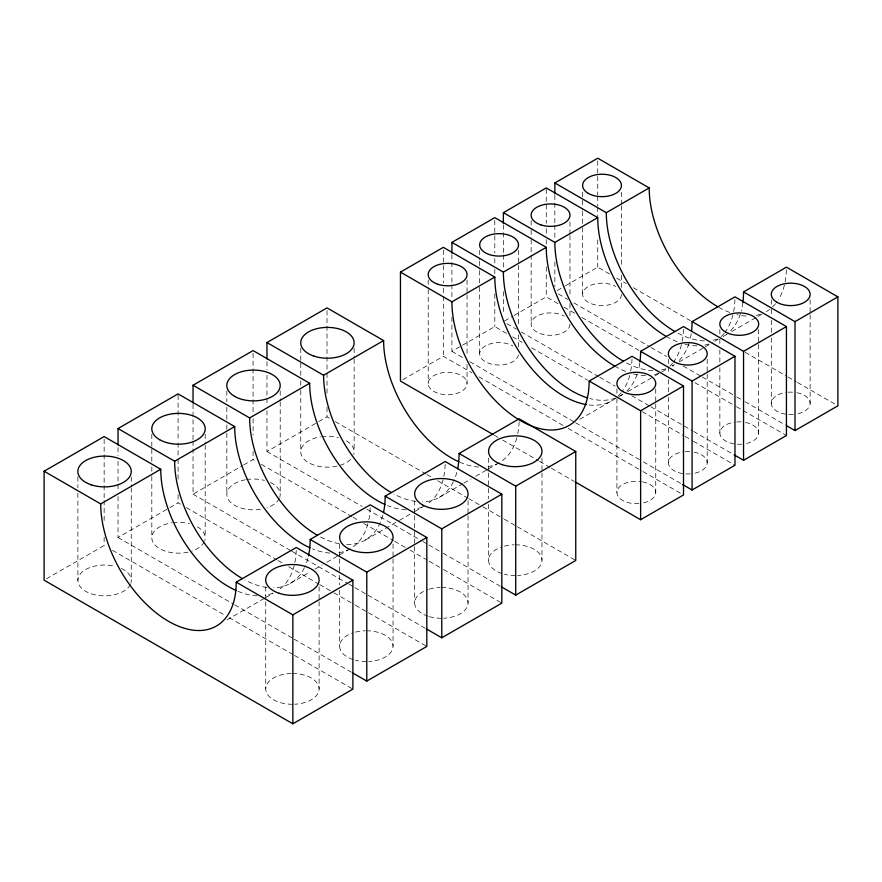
<?xml version="1.0" encoding="UTF-8"?>
<svg xmlns="http://www.w3.org/2000/svg" width="882" height="882" viewBox="0 0 882 882"><rect width="100%" height="100%" fill="white"/><g stroke="black" fill="none" stroke-linecap="round" stroke-linejoin="round"><path stroke-width="0.66" stroke-dasharray="4.41 3.31" d="M46.459 578.824L104.142 545.517L106.524 546.895M118.034 496.643L118.034 537.491L168.66 508.264M169.84 507.591L178.076 502.828L180.457 504.206M193.037 441.077L193.037 494.196L242.484 465.641M243.664 464.968L253.079 459.522L256.651 461.584M266.97 410.648L266.97 451.507L317.597 422.28M318.777 421.596L327.013 416.844L330.585 418.906M402.831 379.679L443.337 356.295L471.87 372.766M451.915 317.3L451.915 351.345L494.802 326.583L506.698 333.44M504.57 320.938L512.916 316.131M514.107 315.436L546.267 296.87L558.163 303.728M557.226 290.542L564.381 286.418M565.571 285.724L597.731 267.158L609.627 274.015M226.983 619.914L264.655 598.161M265.835 597.478L272.902 593.399M290.321 583.344L310.332 571.79M315.039 569.066L322.106 564.987M326.814 562.275L338.589 555.473M339.768 554.8L348.004 550.037M365.324 540.038L398.289 521.008M399.469 520.325L413.592 512.166M414.772 511.494L424.187 506.059M439.258 497.36L462.807 483.755M463.987 483.082L471.043 479.003M475.762 476.28L487.526 469.489M488.705 468.805L496.952 464.053M579.783 419.292L611.943 400.715M620.52 395.764L622.901 394.386M627.664 391.641L653.882 376.504M655.072 375.82L661.026 372.38M674.366 364.674L671.985 366.052A97.042 56.029 60 0 0 674.223 364.63M679.129 361.929L704.156 347.486M705.346 346.791L712.491 342.668M727.022 334.278L723.449 336.34A97.042 56.029 60 0 0 726.779 334.135M731.784 331.522L756.811 317.079M758.002 316.395L763.955 312.956M616.761 278.139L626.264 283.629M633.397 287.752L690.474 320.695M745.158 352.271L786.777 376.294M787.968 376.989L796.292 381.785M797.471 382.479L837.9 405.819M558.416 293.971L567.92 299.472M573.873 302.901L649.957 346.835M651.148 347.519L666.605 356.438M683.252 366.052L701.091 376.349M702.27 377.033L735.566 396.25M736.757 396.944L743.89 401.056M745.081 401.74L785.498 425.08M564.105 307.168L575.99 314.025M581.933 317.465L639.009 350.408M694.884 382.667L735.312 406.007M736.503 406.701L786.435 435.532M506.952 323.683L516.455 329.184M521.218 331.93L598.492 376.548M599.683 377.231L615.14 386.151M631.788 395.764L649.626 406.062M650.806 406.745L692.425 430.769M693.616 431.463L732.843 454.109M512.64 336.88L522.155 342.37M531.659 347.861L587.544 380.12M642.228 411.696L683.848 435.719M685.038 436.414L692.172 440.526M693.362 441.221L734.971 465.244M451.915 351.345L463.811 358.202M469.753 361.642L574.38 422.048M575.571 422.732L642.151 461.176M643.342 461.859L681.389 483.821M479.003 376.89L563.422 425.62M568.184 428.365L641.898 470.933M643.077 471.616L683.506 494.956M494.383 435.278L497.944 437.34M502.707 440.085L538.373 460.68M539.563 461.363L550.258 467.548M551.448 468.232L574.039 481.274M335.347 421.651L425.797 473.877M426.987 474.56L431.75 477.305M437.704 480.745L467.46 497.922M468.651 498.606L481.737 506.169M482.928 506.852L503.159 518.539M504.35 519.222L516.257 526.091M517.447 526.786L575.759 560.456M266.97 451.507L362.182 506.477M366.945 509.223L421.695 540.831M422.886 541.526L427.649 544.271M428.839 544.955L441.926 552.518M443.117 553.201L500.248 586.188M261.414 464.34L351.863 516.554M353.054 517.249L359.007 520.678M363.77 523.434L393.526 540.611M394.706 541.294L405.422 547.479M410.185 550.225L428.035 560.533M429.225 561.228L442.323 568.78M443.514 569.463L501.825 603.134M193.037 494.196L290.63 550.533M291.821 551.228L347.762 583.52M348.952 584.204L353.715 586.96M354.906 587.644L366.802 594.512M367.992 595.196L425.124 628.182M186.411 507.646L276.86 559.861M278.05 560.555L282.813 563.3M288.756 566.74L318.512 583.917M319.703 584.601L332.801 592.164M333.991 592.847L354.222 604.523M355.413 605.217L367.309 612.086M368.5 612.769L426.822 646.44M118.034 537.491L233.476 604.148M234.667 604.832L292.989 638.502M294.18 639.196L351.312 672.172M112.477 550.324L224.348 614.919M229.111 617.665L293.375 654.775M294.566 655.458L352.888 689.129M810.128 299.836L810.128 313.452M810.128 314.819L810.128 403.339M771.32 299.836L771.32 308.005M771.32 309.373L771.32 314.819M771.32 320.265L771.32 332.525M771.32 337.971L771.32 403.339M758.663 329.548L758.663 343.164M758.663 344.531L758.663 433.051M719.855 329.548L719.855 337.718M719.855 339.085L719.855 344.531M719.855 349.978L719.855 362.237M719.855 367.684L719.855 433.051M707.199 359.261L707.199 372.877M707.199 374.244L707.199 462.763M668.391 359.261L668.391 374.244M668.391 379.69L668.391 391.95M668.391 397.396L668.391 462.763M655.745 388.973L655.745 402.6M655.745 403.956L655.745 492.476M621.435 192.254L621.435 204.514M621.435 205.87L621.435 265.791M621.435 275.327L621.435 287.587M616.926 388.973L616.926 397.143M616.926 398.51L616.926 492.476M597.731 160.932L597.731 194.977M597.731 196.344L597.731 205.87M597.731 207.237L597.731 216.763M597.731 239.915L597.731 267.158M582.616 192.254L582.616 199.067M582.616 200.423L582.616 209.96M582.616 211.316L582.616 226.299M582.616 227.666L582.616 294.39M569.97 221.966L569.97 234.226M569.97 235.582L569.97 294.147M569.97 303.673L569.97 315.932M554.844 195.22L554.844 223.819M554.844 225.186L554.844 238.802M554.844 261.954L554.844 286.474M546.267 189.277L546.267 223.333M546.267 228.78L546.267 234.226M546.267 239.672L546.267 246.475M546.267 266.904L546.267 296.87M541.978 458.067L541.978 471.683M541.978 473.05L541.978 560.202M531.151 220.599L531.151 228.78M531.151 230.136L531.151 238.305M531.151 239.672L531.151 324.102M518.506 250.312L518.506 263.939M518.506 265.295L518.506 326.583M518.506 334.752L518.506 347.012M503.379 224.932L503.379 253.531M503.379 254.898L503.379 269.881M503.379 291.666L503.379 314.819M494.802 220.357L494.802 253.046M494.802 258.492L494.802 263.939M494.802 269.385L494.802 274.831M494.802 293.893L494.802 326.583M488.606 458.067L488.606 471.683M488.606 473.05L488.606 498.925M488.606 504.372L488.606 560.202M479.687 250.312L479.687 259.848M479.687 261.215L479.687 269.385M479.687 270.741L479.687 285.724M479.687 287.091L479.687 353.814M468.044 500.755L468.044 514.371M468.044 515.727L468.044 602.891M467.041 280.035L467.041 293.651M467.041 295.007L467.041 354.928M467.041 364.464L467.041 383.527A19.404 11.201 0 0 1 437.924 393.24A19.404 11.201 0 0 1 437.924 373.825A19.404 11.201 0 0 1 467.041 383.527M451.915 254.655L451.915 283.254M451.915 284.61L451.915 298.226M443.337 250.069L443.337 282.758M443.337 288.205L443.337 295.007M443.337 296.374L443.337 356.295M428.222 280.035L428.222 288.205M428.222 289.561L428.222 383.527M414.672 500.755L414.672 514.371M414.672 515.727L414.672 602.891M393.041 544.051L393.041 557.678M393.041 559.034L393.041 646.197M354.134 348.258L354.134 357.783M354.134 359.15L354.134 451.749M339.658 544.051L339.658 557.678M339.658 559.034L339.658 574.017M339.658 575.384L339.658 584.909M339.658 590.356L339.658 646.197M327.013 310.618L327.013 355.556M327.013 356.923L327.013 371.895M327.013 373.262L327.013 393.692M327.013 407.308L327.013 416.844M319.108 586.739L319.108 600.355M319.108 601.722L319.108 688.875M300.762 348.258L300.762 361.874M300.762 363.23L300.762 375.489M300.762 380.936L300.762 389.105M300.762 390.472L300.762 451.749M280.2 390.935L280.2 400.472M280.2 401.828L280.2 494.438M266.97 361.62L266.97 369.801M266.97 375.247L266.97 405.202M265.725 586.739L265.725 600.355M265.725 601.722L265.725 688.875M253.079 353.307L253.079 413.228M253.079 418.674L253.079 435.013M253.079 451.352L253.079 459.522M226.828 390.935L226.828 401.828M226.828 407.286L226.828 419.534M226.828 424.981L226.828 431.794M226.828 433.161L226.828 494.438M205.186 434.242L205.186 443.778M205.186 445.134L205.186 537.744M193.037 404.309L193.037 439.721M178.076 395.246L178.076 441.551M178.076 442.907L178.076 457.89M178.076 459.246L178.076 479.676M178.076 494.659L178.076 502.828M151.814 434.242L151.814 447.858M151.814 449.225L151.814 461.484M151.814 466.931L151.814 475.1M151.814 476.456L151.814 537.744M131.253 476.93L131.253 486.456M131.253 487.823L131.253 580.433M118.034 447.615L118.034 455.785M118.034 461.231L118.034 491.197M104.142 439.291L104.142 499.212M104.142 500.579L104.142 521.008M104.142 537.347L104.142 545.517M77.881 476.93L77.881 487.823M77.881 493.27L77.881 580.433M304.422 567.677A95.829 55.323 60 0 1 273.707 587.82M266.959 587.456A95.829 55.323 60 0 1 244.92 579.992M307.862 558.394A95.829 55.323 60 0 1 305.007 566.442M329.747 553.058A95.829 55.323 60 0 1 312.559 548.891M370.164 507.69A95.829 55.323 60 0 1 368.213 522.508M367.904 523.732A95.829 55.323 60 0 1 351.477 548.009M350.363 548.681A95.829 55.323 60 0 1 337.707 552.86M197.37 526.852A26.692 15.402 0 0 1 204.789 540.423M204.282 541.735A26.692 15.402 0 0 1 191.846 551.085M188.064 552.132A26.692 15.402 0 0 1 153.126 542.507A26.692 15.402 0 0 1 171.593 522.861M172.718 522.706A26.692 15.402 0 0 1 189.365 523.665M366.35 630.784A26.692 15.402 0 0 1 393.008 645.525A26.692 15.402 0 0 1 368.665 661.544M366.35 661.599A26.692 15.402 0 0 1 355.49 660.265M353.009 659.538A26.692 15.402 0 0 1 353.009 632.857M355.49 632.118A26.692 15.402 0 0 1 365.192 630.806M272.902 593.123A95.829 55.323 60 0 1 265.129 595.35M257.169 595.824A95.829 55.323 60 0 1 237.357 591.05M296.231 550.379A95.829 55.323 60 0 1 277.543 590.686M121.363 568.46A26.692 15.402 0 0 1 130.856 583.112M130.349 584.413A26.692 15.402 0 0 1 96.325 595.085A26.692 15.402 0 0 1 79.656 574.91A26.692 15.402 0 0 1 115.432 566.354M292.416 673.473A26.692 15.402 0 0 1 319.075 688.214A26.692 15.402 0 0 1 294.731 704.233M292.416 704.288A26.692 15.402 0 0 1 265.736 689.217A26.692 15.402 0 0 1 291.258 673.484M453.37 481.693A95.829 55.323 60 0 1 422.654 501.836M415.896 501.461A95.829 55.323 60 0 1 393.857 494.008M456.799 472.399A95.829 55.323 60 0 1 453.954 480.447M478.683 467.074A95.829 55.323 60 0 1 460.228 462.377M519.101 421.695A95.829 55.323 60 0 1 517.15 436.513M516.841 437.737A95.829 55.323 60 0 1 500.425 462.014M499.3 462.686A95.829 55.323 60 0 1 486.644 466.876M350.551 459.456A26.692 15.402 0 0 1 340.783 465.101M337.001 466.137A26.692 15.402 0 0 1 302.063 456.512A26.692 15.402 0 0 1 320.541 436.877M321.665 436.711A26.692 15.402 0 0 1 338.302 437.681M346.317 440.857A26.692 15.402 0 0 1 353.726 454.428M515.286 544.8A26.692 15.402 0 0 1 541.956 559.53A26.692 15.402 0 0 1 517.613 575.549M515.286 575.615A26.692 15.402 0 0 1 504.427 574.281M501.946 573.554A26.692 15.402 0 0 1 501.946 546.862M504.427 546.134A26.692 15.402 0 0 1 514.129 544.811M382.865 515.088A95.829 55.323 60 0 1 344.708 544.426M339.173 543.709A95.829 55.323 60 0 1 319.923 536.697M421.839 507.128A95.829 55.323 60 0 1 414.077 509.366M406.106 509.829A95.829 55.323 60 0 1 387.562 505.584M445.167 464.384A95.829 55.323 60 0 1 426.491 504.702M270.311 482.465A26.692 15.402 0 0 1 279.792 497.117M279.285 498.429A26.692 15.402 0 0 1 266.849 507.778M260.422 509.322A26.692 15.402 0 0 1 227.92 498.815A26.692 15.402 0 0 1 245.273 479.786M246.607 479.554A26.692 15.402 0 0 1 264.368 480.37M441.353 587.478A26.692 15.402 0 0 1 468.022 602.219A26.692 15.402 0 0 1 443.679 618.238M441.353 618.293A26.692 15.402 0 0 1 429.236 616.617M428.013 616.231A26.692 15.402 0 0 1 428.013 589.551M429.236 589.165A26.692 15.402 0 0 1 440.195 587.5M717.353 339.074A97.042 56.029 60 0 1 710.627 340.573M704.365 340.871A97.042 56.029 60 0 1 677.31 332.856M742.876 302.559A97.042 56.029 60 0 1 741.211 311.07M740.45 313.672A97.042 56.029 60 0 1 727.837 333.297M760.24 314.312A97.042 56.029 60 0 1 756.26 315.359M745.985 316.054A97.042 56.029 60 0 1 736.9 314.665M729.745 312.448A97.042 56.029 60 0 1 719.006 307.443M786.391 269.87A97.042 56.029 60 0 1 778.563 299.45M775.554 303.695A97.042 56.029 60 0 1 770.725 308.546M769.666 309.373A97.042 56.029 60 0 1 766.337 311.578M796.953 392.722A19.404 11.201 0 0 1 810.117 403.702A19.404 11.201 0 0 1 795.751 414.165M793.26 414.452A19.404 11.201 0 0 1 771.684 405.522A19.404 11.201 0 0 1 785.697 392.512M788.188 392.225A19.404 11.201 0 0 1 795.751 392.512M621.435 294.39A19.404 11.201 0 0 1 596.993 305.216A19.404 11.201 0 0 1 585.218 288.789A19.404 11.201 0 0 1 615.746 286.474M665.888 368.786A97.042 56.029 60 0 1 660.552 370.087M652.901 370.583A97.042 56.029 60 0 1 625.845 362.568M691.234 333.55A97.042 56.029 60 0 1 689.746 340.783M688.985 343.385A97.042 56.029 60 0 1 678.401 361.201M708.775 344.024A97.042 56.029 60 0 1 704.795 345.071M697.034 345.832A97.042 56.029 60 0 1 684.112 344.035M677.1 341.709A97.042 56.029 60 0 1 667.542 337.156M734.927 299.593A97.042 56.029 60 0 1 725.776 331.18M724.089 333.407A97.042 56.029 60 0 1 719.26 338.258M718.202 339.085A97.042 56.029 60 0 1 714.872 341.29M745.488 422.445A19.404 11.201 0 0 1 758.663 433.415A19.404 11.201 0 0 1 744.287 443.878M741.795 444.164A19.404 11.201 0 0 1 720.219 435.234A19.404 11.201 0 0 1 734.232 422.224M736.724 421.938A19.404 11.201 0 0 1 744.287 422.224M569.97 324.102A19.404 11.201 0 0 1 545.539 334.928A19.404 11.201 0 0 1 533.753 318.501A19.404 11.201 0 0 1 564.282 316.186M615.702 398.047A97.042 56.029 60 0 1 589.76 398.51M639.77 363.263A97.042 56.029 60 0 1 638.281 370.495M637.091 374.376A97.042 56.029 60 0 1 626.937 390.924M622.758 394.342A97.042 56.029 60 0 1 616.948 397.539M658.589 373.284A97.042 56.029 60 0 1 653.33 374.795M645.569 375.545A97.042 56.029 60 0 1 632.648 373.748M625.636 371.421A97.042 56.029 60 0 1 616.077 366.868M683.462 329.306A97.042 56.029 60 0 1 674.311 360.892M672.624 363.119A97.042 56.029 60 0 1 669.824 366.162M665.645 369.58A97.042 56.029 60 0 1 659.835 372.777M694.024 452.157A19.404 11.201 0 0 1 707.199 463.127A19.404 11.201 0 0 1 692.822 473.59M690.33 473.877A19.404 11.201 0 0 1 668.754 464.946A19.404 11.201 0 0 1 682.767 451.937M685.259 451.65A19.404 11.201 0 0 1 692.822 451.937M518.429 354.796A19.404 11.201 0 0 1 492.994 364.453A19.404 11.201 0 0 1 482.575 347.938A19.404 11.201 0 0 1 512.817 345.898M615.272 398.51A97.042 56.029 60 0 1 587.743 404.805M631.997 359.018A97.042 56.029 60 0 1 630.277 373.119M629.704 375.445A97.042 56.029 60 0 1 622.846 390.605M621.16 392.832A97.042 56.029 60 0 1 616.331 397.683M642.559 481.87A19.404 11.201 0 0 1 655.734 492.84A19.404 11.201 0 0 1 641.357 503.302M638.866 503.589A19.404 11.201 0 0 1 616.959 491.748A19.404 11.201 0 0 1 641.357 481.649"/><path stroke-width="1.32" d="M44.1 471.231L100.713 503.92A95.829 55.323 60 0 0 168.473 621.281A95.829 55.323 60 0 0 236.233 582.164L296.275 547.49L352.888 580.18L352.888 689.129L292.846 723.791L44.1 580.18L44.1 471.231L104.142 436.568L160.756 469.257A95.829 55.323 60 0 0 236.089 590.499M118.034 444.892L118.034 428.553L178.076 393.879L234.689 426.568A95.829 55.323 60 0 0 310.023 547.821M193.037 402.953L193.037 385.247L253.079 350.584L309.692 383.262A95.829 55.323 60 0 0 385.037 504.515M266.97 358.897L266.97 342.558L327.013 307.895L383.626 340.573A95.829 55.323 60 0 0 458.971 461.826M493.192 434.594L400.45 381.057L400.45 272.108L443.337 247.346L494.802 277.058A97.042 56.029 60 0 0 586.442 404.606M451.915 253.288L451.915 242.396L494.802 217.634L546.267 247.346A97.042 56.029 60 0 0 614.886 366.195M503.379 223.576L503.379 212.683L546.267 187.921L597.731 217.634A97.042 56.029 60 0 0 666.351 336.483M554.844 193.864L554.844 182.971L597.731 158.209L649.196 187.921A97.042 56.029 60 0 0 717.816 306.771M100.713 503.92L160.756 469.257M118.034 428.553L174.647 461.231L234.689 426.568M193.037 385.247L249.65 417.925L309.692 383.262M266.97 342.558L323.584 375.247L383.626 340.573M400.45 272.108L451.915 301.82L494.802 277.058M451.915 242.396L503.379 272.108L546.267 247.346M503.379 212.683L554.844 242.396L597.731 217.634M554.844 182.971L606.309 212.683L649.196 187.921M308.468 555.925A95.829 55.323 60 0 0 310.166 539.475L370.208 504.813L426.822 537.491L426.822 646.44L366.78 681.102L352.491 672.867M383.472 512.618A95.829 55.323 60 0 0 385.169 496.169L445.212 461.507L501.825 494.185L501.825 603.134L441.783 637.807L426.315 628.866M457.67 468.662A95.829 55.323 60 0 0 459.103 453.48L519.145 418.818L575.759 451.507L575.759 560.456L515.716 595.118L501.439 586.872M451.915 301.82A97.042 56.029 60 0 0 520.534 420.67A97.042 56.029 60 0 0 589.154 381.057L632.041 356.295L683.506 386.007L683.506 494.956L640.619 519.718L575.229 481.958M639.946 361.984A97.042 56.029 60 0 0 640.619 351.345L683.506 326.583L734.971 356.295L734.971 465.244L692.083 490.006L682.569 484.505M691.576 330.982A97.042 56.029 60 0 0 692.083 321.632L734.971 296.87L786.435 326.583L786.435 435.532L743.548 460.283L734.033 454.792M742.876 302.559A97.042 56.029 60 0 0 743.548 291.92L786.435 267.158L837.9 296.87L837.9 405.819L795.013 430.57L786.689 425.774M589.154 381.057L640.619 410.769L683.506 386.007M640.619 351.345L692.083 381.057L734.971 356.295M692.083 321.632L743.548 351.345L786.435 326.583M743.548 291.92L795.013 321.632L837.9 296.87M236.233 582.164L292.846 614.842L352.888 580.18M310.166 539.475L366.78 572.164L426.822 537.491M385.169 496.169L441.783 528.858L501.825 494.185M459.103 453.48L515.716 486.169L575.759 451.507M795.013 321.632L795.013 430.57M743.548 351.345L743.548 460.283M692.083 381.057L692.083 490.006M640.619 410.769L640.619 519.718M515.716 486.169L515.716 595.118M441.783 528.858L441.783 637.807M366.78 572.164L366.78 681.102M292.846 614.842L292.846 723.791M242.407 578.603A95.829 55.323 60 0 1 174.647 461.231M391.343 492.608A95.829 55.323 60 0 1 323.584 375.247M317.41 535.297A95.829 55.323 60 0 1 249.65 417.925M674.928 331.533A97.042 56.029 60 0 1 606.309 212.683M623.464 361.245A97.042 56.029 60 0 1 554.844 242.396M587.456 397.848A97.042 56.029 60 0 1 503.379 272.108M159.631 439.688A26.692 15.402 0 0 0 204.282 432.786A26.692 15.402 0 0 0 171.593 413.912A26.692 15.402 0 0 0 159.631 439.688M353.009 550.588A26.692 15.402 0 0 0 393.041 537.248A26.692 15.402 0 0 0 353.009 523.908A26.692 15.402 0 0 0 353.009 550.588M91.232 484.824A26.692 15.402 0 0 0 131.253 471.484A26.692 15.402 0 0 0 91.232 458.133A26.692 15.402 0 0 0 91.232 484.824M279.076 593.277A26.692 15.402 0 0 0 319.108 579.937A26.692 15.402 0 0 0 279.076 566.586A26.692 15.402 0 0 0 279.076 593.277M314.102 356.152A26.692 15.402 0 0 0 354.134 342.8A26.692 15.402 0 0 0 314.102 329.46A26.692 15.402 0 0 0 314.102 356.152M501.946 464.605A26.692 15.402 0 0 0 541.978 451.253A26.692 15.402 0 0 0 501.946 437.913A26.692 15.402 0 0 0 501.946 464.605M234.645 396.382A26.692 15.402 0 0 0 279.285 389.48A26.692 15.402 0 0 0 246.607 370.605A26.692 15.402 0 0 0 234.645 396.382M422.489 504.835A26.692 15.402 0 0 0 467.129 497.933A26.692 15.402 0 0 0 434.451 479.058A26.692 15.402 0 0 0 422.489 504.835M588.294 193.367A19.404 11.201 0 0 0 620.774 188.34A19.404 11.201 0 0 0 596.993 174.625A19.404 11.201 0 0 0 588.294 193.367M776.998 302.317A19.404 11.201 0 0 0 809.467 297.289A19.404 11.201 0 0 0 785.697 283.563A19.404 11.201 0 0 0 776.998 302.317M540.853 224.866A19.404 11.201 0 0 0 569.97 215.153A19.404 11.201 0 0 0 540.853 205.451A19.404 11.201 0 0 0 540.853 224.866M725.533 332.029A19.404 11.201 0 0 0 758.002 327.002A19.404 11.201 0 0 0 734.232 313.275A19.404 11.201 0 0 0 725.533 332.029M489.389 254.578A19.404 11.201 0 0 0 518.506 244.865A19.404 11.201 0 0 0 489.389 235.163A19.404 11.201 0 0 0 489.389 254.578M674.068 361.741A19.404 11.201 0 0 0 706.537 356.714A19.404 11.201 0 0 0 682.767 342.988A19.404 11.201 0 0 0 674.068 361.741M437.924 284.291A19.404 11.201 0 0 0 467.041 274.578A19.404 11.201 0 0 0 437.924 264.876A19.404 11.201 0 0 0 437.924 284.291M622.604 391.454A19.404 11.201 0 0 0 655.083 386.426A19.404 11.201 0 0 0 631.303 372.7A19.404 11.201 0 0 0 622.604 391.454"/></g></svg>
